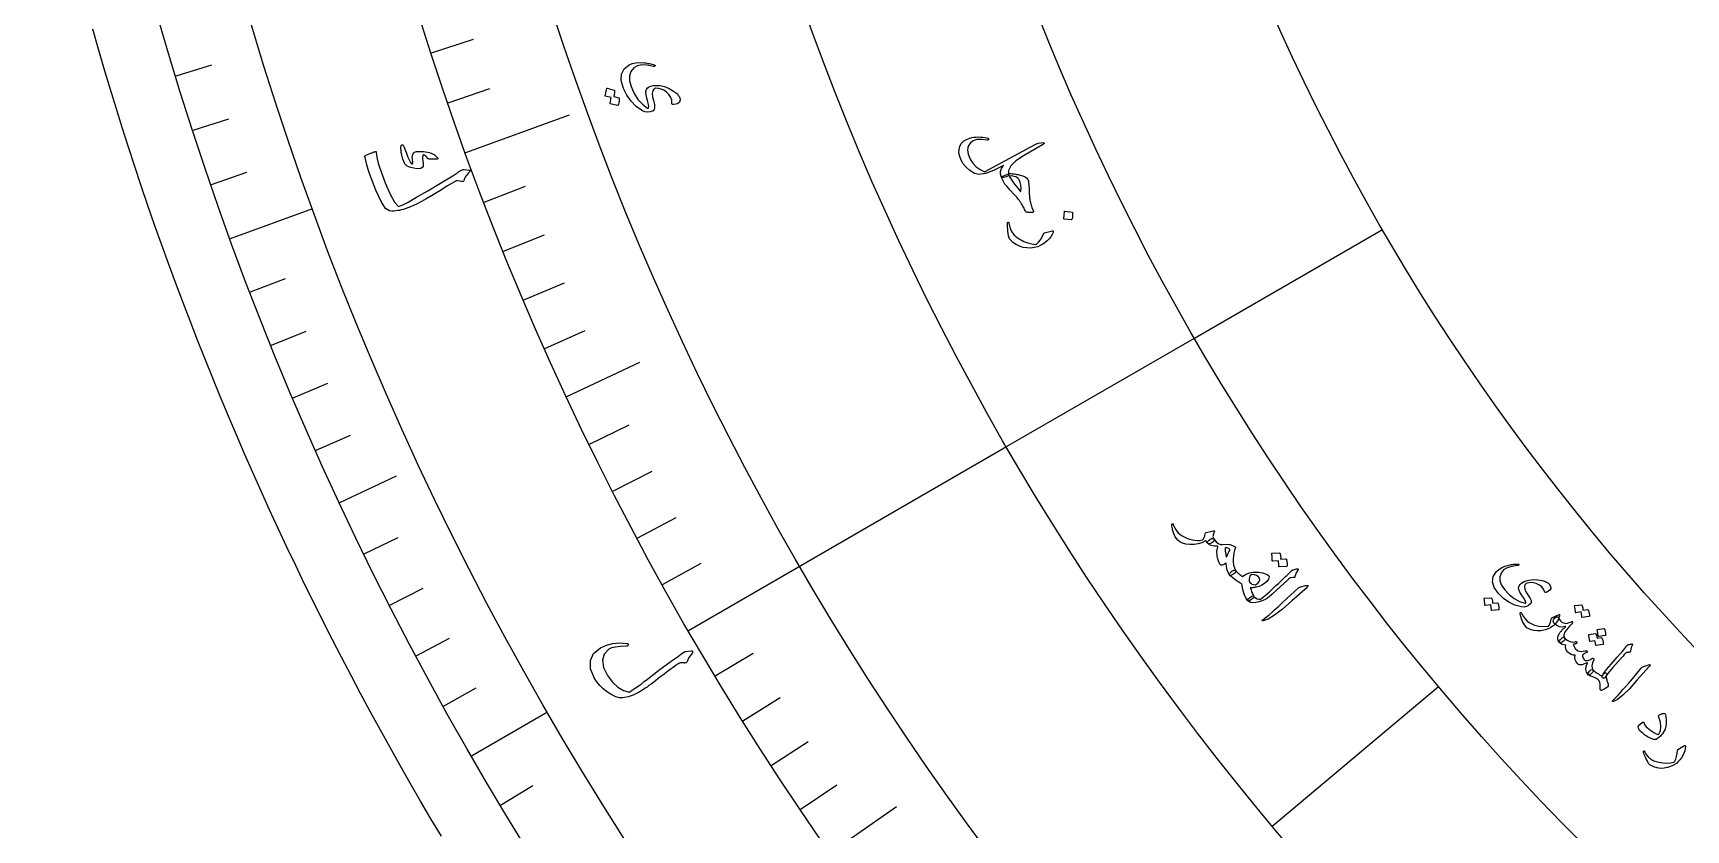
# Model space of a CAD drawing. Header units: millimetres. Extents: x -78 to 78, y -78 to 100.
# Drawn here: x -75.95 to -37.59, y -39.69 to -21.22 of the extents above; entities that cross this region are included whole.
import ezdxf

# ---------------------------------------------------------------- set-up
doc = ezdxf.new("R2010")
doc.units = ezdxf.units.MM
for name, color, linetype in [('CUT_OUTER', 1, 'Continuous'), ('ENGRAVE', 7, 'Continuous'), ('ENGRAVE_FINE', 8, 'Continuous'), ('TEXT', 5, 'Continuous')]:
    doc.layers.add(name, color=color, linetype=linetype)

msp = doc.modelspace()

# ---------------------------------------------------------------- linework, layer by layer
at = {"layer": 'CUT_OUTER'}
msp.add_lwpolyline([(-66.474, -39.843), (-66.7172, -39.4343), (-66.9579, -39.0242), (-67.1961, -38.6126), (-67.4317, -38.1996), (-67.6649, -37.7851), (-67.8954, -37.3692), (-68.1234, -36.9519), (-68.3489, -36.5332), (-68.5718, -36.1132), (-68.7921, -35.6918), (-69.0098, -35.269), (-69.2249, -34.8449), (-69.4374, -34.4195), (-69.6473, -33.9928), (-69.8545, -33.5648), (-70.0592, -33.1355), (-70.2612, -32.705), (-70.4605, -32.2733), (-70.6572, -31.8403), (-70.8513, -31.4062), (-71.0426, -30.9709), (-71.2313, -30.5344), (-71.4173, -30.0967), (-71.6007, -29.658), (-71.7813, -29.2181), (-71.9592, -28.7771), (-72.1344, -28.335), (-72.3069, -27.8919), (-72.4767, -27.4477), (-72.6438, -27.0024), (-72.8081, -26.5562), (-72.9697, -26.109), (-73.1285, -25.6607), (-73.2846, -25.2115), (-73.4379, -24.7614), (-73.5884, -24.3103), (-73.7362, -23.8583), (-73.8812, -23.4055), (-74.0234, -22.9517), (-74.1629, -22.4971), (-74.2995, -22.0416), (-74.4334, -21.5853), (-74.5644, -21.1282)], dxfattribs=at)
at = {"layer": 'ENGRAVE'}
for points in [[(-65.9077, -23.9884), (-63.5044, -23.1137)], [(-71.3697, -25.9764), (-69.458, -25.2806)], [(-48.9954, -28.2875), (-44.6328, -25.7687)], [(-53.358, -30.8062), (-48.9954, -28.2875)], [(-63.5662, -29.6414), (-61.8664, -28.8488)], [(-60.7409, -35.0687), (-53.358, -30.8062)], [(-68.8341, -32.0979), (-67.5171, -31.4837)], [(-65.7746, -37.975), (-64.0128, -36.9578)], [(-57.4533, -40.2292), (-55.917, -39.1535)]]:
    msp.add_lwpolyline(points, dxfattribs=at)
for radius in [75.95, 75.95, 73.9156, 70.1375, 70.1375, 67.1538, 61.6125, 61.6125, 56.575, 56.575, 51.5375, 51.5375]:
    msp.add_circle((0, 0), radius, dxfattribs=at)
at = {"layer": 'ENGRAVE_FINE'}
for points in [[(-66.7047, -21.6737), (-65.7318, -21.3576)], [(-72.6313, -22.2056), (-71.7976, -21.9507)], [(-66.3163, -22.8345), (-65.349, -22.5015)], [(-72.2327, -23.4698), (-71.4035, -23.2004)], [(-71.8121, -24.7269), (-70.9878, -24.443)], [(-65.479, -25.135), (-64.5239, -24.7684)], [(-65.0304, -26.274), (-64.0818, -25.8907)], [(-70.9054, -27.218), (-70.0915, -26.9056)], [(-64.5619, -27.4049), (-63.6202, -27.0052)], [(-70.4196, -28.4514), (-69.6112, -28.1248)], [(-64.0738, -28.5275), (-63.1392, -28.1114)], [(-69.9123, -29.676), (-69.1098, -29.3354)], [(-63.0392, -30.7463), (-62.1197, -30.2978)], [(-69.3838, -30.8916), (-68.5873, -30.537)], [(-62.493, -31.8418), (-61.5815, -31.3773)], [(-61.9277, -32.9276), (-61.0245, -32.4473)], [(-68.2634, -33.2943), (-67.4798, -32.9121)], [(-61.3436, -34.0033), (-60.4489, -33.5074)], [(-67.6719, -34.4806), (-66.8951, -34.0848)], [(-67.0599, -35.6564), (-66.29, -35.247)], [(-60.1196, -36.1235), (-59.2427, -35.5966)], [(-66.4274, -36.8213), (-65.6648, -36.3986)], [(-47.1979, -39.6038), (-43.339, -36.3657)], [(-59.48, -37.1672), (-58.6124, -36.6251)], [(-58.8223, -38.1996), (-57.9643, -37.6425)], [(-65.1019, -39.1171), (-64.3545, -38.6681)], [(-58.1466, -39.2204), (-57.2985, -38.6483)]]:
    msp.add_lwpolyline(points, dxfattribs=at)
at = {"layer": 'TEXT'}
for points in [[(-61.1253, -22.838), (-61.1275, -22.7725), (-61.1509, -22.7073), (-61.1954, -22.6422), (-61.2611, -22.5772), (-61.3145, -22.5402), (-61.3715, -22.5139), (-61.4323, -22.4984), (-61.4968, -22.4937), (-61.5088, -22.4952), (-61.5204, -22.4992), (-61.5316, -22.5057), (-61.5425, -22.5145), (-61.5706, -22.5574), (-61.5821, -22.6163), (-61.5768, -22.6912), (-61.5548, -22.7821), (-61.532, -22.8715), (-61.5254, -22.9401), (-61.5348, -22.988), (-61.5605, -23.0151), (-61.6257, -23.0414), (-61.6892, -23.0503), (-61.751, -23.0417), (-61.811, -23.0155), (-61.953, -22.9141), (-62.0739, -22.7944), (-62.1737, -22.6564), (-62.2522, -22.5005), (-62.3041, -22.318), (-62.2986, -22.1657), (-62.2361, -22.044), (-62.1168, -21.9529), (-62.0437, -21.9243), (-61.9596, -21.9066), (-61.8645, -21.8998), (-61.7584, -21.9039), (-61.7279, -21.9076), (-61.6983, -21.912), (-61.6694, -21.917), (-61.6414, -21.9227), (-61.614, -21.9291), (-61.587, -21.9362), (-61.5605, -21.9442), (-61.5345, -21.953), (-61.5231, -21.9586), (-61.5169, -21.9651), (-61.5161, -21.9724), (-61.5206, -21.9807), (-61.5276, -21.9868), (-61.5354, -21.9906), (-61.5442, -21.9918), (-61.5539, -21.9905), (-61.7006, -21.9588), (-61.8247, -21.953), (-61.9262, -21.9735), (-62.0051, -22.0202), (-62.0754, -22.1056), (-62.1103, -22.2068), (-62.1097, -22.3239), (-62.0736, -22.4566), (-62.0006, -22.617), (-61.9127, -22.7532), (-61.81, -22.8652), (-61.6926, -22.9529), (-61.6837, -22.9574), (-61.6765, -22.9577), (-61.6708, -22.9536), (-61.6667, -22.9453), (-61.664, -22.9166), (-61.6698, -22.8706), (-61.684, -22.8074), (-61.7065, -22.7269), (-61.726, -22.6438), (-61.73, -22.5764), (-61.7184, -22.5247), (-61.6913, -22.4887), (-61.6534, -22.4629), (-61.6108, -22.444), (-61.5632, -22.4321), (-61.5109, -22.4271), (-61.4023, -22.4331), (-61.2954, -22.4573), (-61.1903, -22.4996), (-61.0869, -22.5599), (-61.0615, -22.5767), (-61.0385, -22.5936), (-61.0181, -22.6107), (-61.0002, -22.6279), (-60.9847, -22.6451), (-60.9715, -22.6621), (-60.9608, -22.679), (-60.9523, -22.6958), (-60.9333, -22.7665), (-60.9477, -22.8197), (-60.9956, -22.8553), (-61.0772, -22.8733), (-61.1011, -22.8728), (-61.1171, -22.8667), (-61.1252, -22.8551), (-61.1253, -22.838)], [(-62.3549, -22.714), (-62.3518, -22.7155), (-62.3493, -22.7182), (-62.3474, -22.7222), (-62.346, -22.7274), (-62.3461, -22.7479), (-62.347, -22.768), (-62.3489, -22.7879), (-62.3516, -22.8074), (-62.3553, -22.8267), (-62.36, -22.8461), (-62.3657, -22.8654), (-62.3725, -22.8847), (-62.3751, -22.889), (-62.3786, -22.8917), (-62.3829, -22.8929), (-62.3881, -22.8925), (-62.5577, -22.8546), (-62.5604, -22.8529), (-62.5617, -22.8493), (-62.5616, -22.8439), (-62.5602, -22.8367), (-62.5583, -22.8315), (-62.5561, -22.8233), (-62.5536, -22.8121), (-62.5508, -22.7979), (-62.5475, -22.7805), (-62.5438, -22.7599), (-62.5397, -22.736), (-62.535, -22.7088), (-62.6672, -22.6776), (-62.6716, -22.6755), (-62.6739, -22.6717), (-62.674, -22.666), (-62.672, -22.6585), (-62.6703, -22.652), (-62.6678, -22.6418), (-62.6646, -22.6281), (-62.6607, -22.6106), (-62.6561, -22.5893), (-62.6509, -22.5639), (-62.6452, -22.5344), (-62.6388, -22.5008), (-62.6371, -22.4969), (-62.6349, -22.4947), (-62.632, -22.494), (-62.6286, -22.495), (-62.464, -22.5376), (-62.4609, -22.539), (-62.4583, -22.5418), (-62.4564, -22.5457), (-62.455, -22.551), (-62.4544, -22.5681), (-62.4547, -22.5851), (-62.456, -22.6019), (-62.4582, -22.6186), (-62.4613, -22.635), (-62.4651, -22.6512), (-62.4696, -22.6671), (-62.4748, -22.6828)], [(-52.9688, -24.0607), (-53.143, -24.1774), (-53.2588, -24.2924), (-53.3161, -24.4056), (-53.3148, -24.5169), (-53.3208, -24.5269), (-53.3374, -24.5369), (-53.3645, -24.547), (-53.4022, -24.5572), (-53.4325, -24.5639), (-53.4555, -24.5657), (-53.4713, -24.5625), (-53.4798, -24.5544), (-53.4986, -24.4903), (-53.4967, -24.4249), (-53.4743, -24.358), (-53.4313, -24.2899), (-53.6592, -24.4048), (-53.8471, -24.473), (-53.995, -24.4943), (-54.1028, -24.4685), (-54.2103, -24.3984), (-54.2979, -24.3246), (-54.3656, -24.2471), (-54.4135, -24.1659), (-54.4468, -24.0785), (-54.463, -23.9956), (-54.4621, -23.9173), (-54.4442, -23.8435), (-54.4096, -23.7779), (-54.359, -23.7236), (-54.2923, -23.6809), (-54.2097, -23.6495), (-54.163, -23.6385), (-54.1149, -23.6307), (-54.0655, -23.6261), (-54.0146, -23.6247), (-53.9623, -23.6266), (-53.9085, -23.6319), (-53.8531, -23.6406), (-53.7963, -23.6527), (-53.7897, -23.6553), (-53.7841, -23.659), (-53.7797, -23.6636), (-53.7764, -23.6693), (-53.7749, -23.6746), (-53.775, -23.6798), (-53.7767, -23.6849), (-53.78, -23.6899), (-53.7848, -23.694), (-53.7913, -23.6965), (-53.7992, -23.6972), (-53.8087, -23.6962), (-53.94, -23.6813), (-54.0489, -23.6869), (-54.1353, -23.7129), (-54.1993, -23.7597), (-54.2475, -23.8358), (-54.2638, -23.9249), (-54.2483, -24.027), (-54.2008, -24.142), (-54.1401, -24.2355), (-54.0643, -24.3151), (-53.9734, -24.3808), (-53.8676, -24.4326), (-52.7131, -23.8086), (-52.6855, -23.7939), (-52.6615, -23.7827), (-52.6412, -23.775), (-52.6246, -23.7708), (-52.5045, -23.756), (-52.4899, -23.7645), (-52.4882, -23.7757), (-52.4996, -23.7897), (-52.5239, -23.8065)], [(-65.8238, -24.4338), (-65.8466, -24.4587), (-65.8677, -24.4836), (-65.887, -24.5087), (-65.9046, -24.5339), (-65.9204, -24.5593), (-65.9344, -24.5852), (-65.9466, -24.6115), (-65.9569, -24.6382), (-65.964, -24.6497), (-65.9747, -24.6566), (-65.9889, -24.659), (-66.0067, -24.6568), (-66.1027, -24.6399), (-66.1129, -24.6386), (-66.1213, -24.638), (-66.1279, -24.6383), (-66.1328, -24.6394), (-66.3297, -24.7611), (-66.5081, -24.87), (-66.6679, -24.9658), (-66.8093, -25.0486), (-66.9321, -25.1181), (-67.0363, -25.1739), (-67.1219, -25.2161), (-67.1888, -25.2447), (-67.3172, -25.2929), (-67.3588, -25.3059), (-67.4013, -25.317), (-67.4447, -25.3262), (-67.489, -25.3334), (-67.5342, -25.3386), (-67.5805, -25.3415), (-67.6278, -25.3422), (-67.6762, -25.3406), (-67.768, -25.2843), (-67.8753, -25.1246), (-67.9974, -24.8612), (-68.133, -24.4938), (-68.1704, -24.3772), (-68.2018, -24.2683), (-68.2274, -24.167), (-68.2471, -24.0734), (-68.2465, -24.0641), (-68.2434, -24.0565), (-68.2379, -24.0506), (-68.2299, -24.0465), (-68.1903, -24.0298), (-68.1541, -24.0149), (-68.1215, -24.0018), (-68.0922, -23.9905), (-68.0661, -23.9808), (-68.0428, -23.9727), (-68.0223, -23.9661), (-68.0046, -23.9611), (-67.9945, -23.9588), (-67.9878, -23.9604), (-67.9846, -23.9658), (-67.9849, -23.975), (-67.9817, -24.0435), (-67.9671, -24.1281), (-67.9411, -24.2288), (-67.9036, -24.3456), (-67.779, -24.6899), (-67.6642, -24.9529), (-67.5601, -25.1346), (-67.4674, -25.2354), (-67.3876, -25.2054), (-67.2486, -25.1349), (-67.0503, -25.0242), (-66.7926, -24.8733), (-66.5352, -24.7205), (-66.3407, -24.6043), (-66.2092, -24.5246), (-66.1408, -24.4811), (-66.1223, -24.4686), (-66.1049, -24.4569), (-66.0888, -24.446), (-66.0739, -24.4359), (-66.0603, -24.4266), (-66.0483, -24.4184), (-66.0378, -24.411), (-66.0288, -24.4046), (-66.0086, -24.392), (-65.988, -24.3836), (-65.9669, -24.3795), (-65.9454, -24.3796), (-65.8276, -24.3914), (-65.8194, -24.3929), (-65.8134, -24.3956), (-65.8095, -24.3995), (-65.8078, -24.4045), (-65.809, -24.4119), (-65.8121, -24.4192), (-65.817, -24.4265), (-65.8238, -24.4338)], [(-66.5607, -24.1161), (-66.5596, -24.1212), (-66.56, -24.1261), (-66.562, -24.1308), (-66.5656, -24.1354), (-66.5693, -24.1379), (-66.5737, -24.1398), (-66.5786, -24.1412), (-66.584, -24.1421), (-66.7433, -24.1381), (-66.7599, -24.1366), (-66.7732, -24.1335), (-66.7835, -24.1289), (-66.7905, -24.1228), (-66.8117, -24.0935), (-66.8341, -24.0702), (-66.8576, -24.0527), (-66.8824, -24.0412), (-66.8932, -24.0411), (-66.9017, -24.0496), (-66.9078, -24.0669), (-66.9114, -24.0929), (-66.9113, -24.1093), (-66.9106, -24.1261), (-66.9095, -24.1432), (-66.9078, -24.1608), (-66.9055, -24.1788), (-66.9027, -24.1976), (-66.8992, -24.217), (-66.895, -24.2372), (-66.8988, -24.3134), (-66.9482, -24.3553), (-67.0432, -24.3629), (-67.1839, -24.3359), (-67.2286, -24.3199), (-67.2655, -24.3018), (-67.2945, -24.2815), (-67.3158, -24.2592), (-67.3324, -24.2322), (-67.3494, -24.1928), (-67.3667, -24.1409), (-67.3843, -24.0765), (-67.3926, -24.0434), (-67.3993, -24.0116), (-67.4044, -23.981), (-67.408, -23.9518), (-67.4104, -23.924), (-67.4122, -23.8979), (-67.4135, -23.8734), (-67.4142, -23.8505), (-67.4115, -23.8354), (-67.4066, -23.8235), (-67.3995, -23.8149), (-67.39, -23.8095), (-67.3791, -23.8075), (-67.3699, -23.8098), (-67.3626, -23.8164), (-67.357, -23.8274), (-67.3416, -23.863), (-67.3247, -23.9038), (-67.3064, -23.9495), (-67.2867, -24.0002), (-67.2497, -24.0949), (-67.2171, -24.1675), (-67.1891, -24.218), (-67.1656, -24.2465), (-67.1609, -24.2496), (-67.156, -24.2504), (-67.1508, -24.2489), (-67.1453, -24.2451), (-67.1423, -24.2414), (-67.1404, -24.2359), (-67.1395, -24.2286), (-67.1397, -24.2194), (-67.1485, -24.1369), (-67.1507, -24.1019), (-67.1486, -24.0705), (-67.1422, -24.0427), (-67.1315, -24.0186), (-67.1168, -23.9962), (-67.0992, -23.9798), (-67.0788, -23.9694), (-67.0555, -23.9649), (-66.8895, -23.9592), (-66.7518, -23.9825), (-66.6422, -24.0348), (-66.5607, -24.1161)], [(-52.8339, -24.9158), (-52.8332, -24.9374), (-52.8319, -24.96), (-52.8299, -24.9837), (-52.8274, -25.0084), (-52.8242, -25.0342), (-52.8203, -25.061), (-52.8158, -25.0888), (-52.8107, -25.1177), (-52.8042, -25.1464), (-52.7972, -25.1746), (-52.7897, -25.2024), (-52.7818, -25.2297), (-52.7731, -25.2564), (-52.7633, -25.2822), (-52.7524, -25.3073), (-52.7404, -25.3316), (-52.7373, -25.3392), (-52.7355, -25.3463), (-52.735, -25.353), (-52.7357, -25.3592), (-52.7382, -25.3646), (-52.743, -25.3686), (-52.7499, -25.3713), (-52.7592, -25.3726), (-52.7787, -25.3728), (-52.797, -25.3729), (-52.8138, -25.3731), (-52.8294, -25.3732), (-52.8435, -25.3733), (-52.8562, -25.373), (-52.8674, -25.3724), (-52.8771, -25.3716), (-52.8934, -25.3689), (-52.9059, -25.365), (-52.9148, -25.3599), (-52.9199, -25.3535), (-52.9292, -25.3286), (-52.9397, -25.3033), (-52.9514, -25.2777), (-52.9644, -25.2517), (-52.9786, -25.2254), (-52.9943, -25.1988), (-53.0114, -25.172), (-53.03, -25.145), (-53.0492, -25.1182), (-53.0682, -25.0925), (-53.0869, -25.0677), (-53.1055, -25.0439), (-53.124, -25.0211), (-53.1424, -24.9993), (-53.1609, -24.9787), (-53.1794, -24.959), (-53.2736, -24.858), (-53.3458, -24.7768), (-53.3961, -24.7154), (-53.4247, -24.6741), (-53.4414, -24.643), (-53.4563, -24.6124), (-53.4693, -24.5823), (-53.4806, -24.5527), (-53.4066, -24.5167), (-53.3504, -24.4913), (-53.3118, -24.4764), (-53.291, -24.472), (-53.2618, -24.4737), (-53.2329, -24.4761), (-53.2043, -24.4791), (-53.1758, -24.4827), (-53.1477, -24.487), (-53.1197, -24.4919), (-53.092, -24.4974), (-53.0645, -24.5035), (-52.9867, -24.526), (-52.9274, -24.5512), (-52.8867, -24.5791), (-52.8646, -24.6099), (-52.8584, -24.6287), (-52.8529, -24.6531), (-52.8479, -24.6831), (-52.8435, -24.7187), (-52.8398, -24.7597), (-52.837, -24.8063), (-52.835, -24.8583), (-52.8339, -24.9158)], [(-53.0257, -24.8698), (-53.0239, -24.8036), (-53.0288, -24.7416), (-53.0405, -24.6838), (-53.0589, -24.6302), (-53.0735, -24.6056), (-53.093, -24.584), (-53.1175, -24.5655), (-53.1469, -24.55), (-53.1792, -24.5388), (-53.2147, -24.5319), (-53.2534, -24.5295), (-53.2954, -24.5314), (-53.2713, -24.5802), (-53.2309, -24.6436), (-53.1741, -24.7214), (-53.1009, -24.8135), (-53.0466, -24.8797), (-53.043, -24.8828), (-53.0398, -24.885), (-53.0371, -24.8864), (-53.0347, -24.8869), (-53.0316, -24.8862), (-53.029, -24.8831), (-53.0271, -24.8777), (-53.0257, -24.8698)], [(-52.2895, -25.8048), (-52.2859, -25.8042), (-52.2829, -25.8042), (-52.2803, -25.8047), (-52.2784, -25.8057), (-52.2755, -25.8103), (-52.2748, -25.8173), (-52.2761, -25.8266), (-52.2794, -25.8383), (-52.3013, -25.8882), (-52.3311, -25.9368), (-52.3688, -25.9839), (-52.4145, -26.0297), (-52.4663, -26.0735), (-52.5201, -26.1112), (-52.5758, -26.143), (-52.6334, -26.1687), (-52.7154, -26.1902), (-52.7994, -26.2003), (-52.8853, -26.1987), (-52.9732, -26.1855), (-53.0593, -26.1603), (-53.1383, -26.1215), (-53.2101, -26.0694), (-53.2748, -26.0038), (-53.2895, -25.9849), (-53.3009, -25.9645), (-53.3091, -25.9424), (-53.314, -25.9188), (-53.3209, -25.8621), (-53.3266, -25.8108), (-53.3311, -25.7647), (-53.3346, -25.724), (-53.3368, -25.6886), (-53.3379, -25.6588), (-53.3378, -25.6345), (-53.3365, -25.6157), (-53.3353, -25.6114), (-53.3338, -25.6079), (-53.3318, -25.6054), (-53.3294, -25.6037), (-53.3259, -25.6024), (-53.3223, -25.6019), (-53.3186, -25.6021), (-53.3148, -25.6031), (-53.3113, -25.6051), (-53.3086, -25.6082), (-53.3066, -25.6126), (-53.3054, -25.6181), (-53.299, -25.652), (-53.2917, -25.6838), (-53.2836, -25.7137), (-53.2748, -25.7416), (-53.265, -25.7677), (-53.2543, -25.7923), (-53.2425, -25.8152), (-53.2298, -25.8367), (-53.2155, -25.8572), (-53.1989, -25.8777), (-53.1801, -25.898), (-53.1591, -25.9181), (-53.1358, -25.9381), (-53.11, -25.9578), (-53.0819, -25.9772), (-53.0512, -25.9964), (-52.9582, -26.0467), (-52.8659, -26.0833), (-52.7743, -26.1063), (-52.6834, -26.1157), (-52.6764, -26.1157), (-52.6692, -26.114), (-52.6617, -26.1106), (-52.6541, -26.1055), (-52.6147, -26.0633), (-52.575, -26.0081), (-52.535, -25.9399), (-52.4947, -25.8588), (-52.4917, -25.8546), (-52.4886, -25.8515), (-52.4856, -25.8495), (-52.4826, -25.8485)], [(-51.8381, -25.366), (-51.8349, -25.3671), (-51.8322, -25.3694), (-51.8298, -25.373), (-51.828, -25.3779), (-51.8253, -25.4178), (-51.8266, -25.4572), (-51.8319, -25.4961), (-51.8411, -25.5347), (-51.8432, -25.5391), (-51.8461, -25.5419), (-51.8497, -25.5433), (-51.854, -25.5432), (-52.0248, -25.5274), (-52.0294, -25.526), (-52.0321, -25.5225), (-52.0328, -25.517), (-52.0315, -25.5094), (-52.0304, -25.5029), (-52.0289, -25.4928), (-52.0271, -25.479), (-52.0249, -25.4616), (-52.0224, -25.4404), (-52.0198, -25.4151), (-52.017, -25.3858), (-52.014, -25.3524), (-52.0131, -25.3477), (-52.0113, -25.3447), (-52.0087, -25.3435), (-52.0053, -25.3439)], [(-48.7176, -32.7959), (-48.5564, -32.7594), (-48.5426, -32.758), (-48.534, -32.76), (-48.5308, -32.7652), (-48.5329, -32.7737), (-48.5461, -32.8022), (-48.5565, -32.8281), (-48.5639, -32.8515), (-48.5685, -32.8723), (-48.5692, -32.8923), (-48.5662, -32.9116), (-48.5597, -32.9302), (-48.5496, -32.9481), (-48.5426, -32.9679), (-48.5476, -32.9888), (-48.5646, -33.0109), (-48.5936, -33.0341), (-48.6261, -33.0527), (-48.6535, -33.0607), (-48.6758, -33.0583), (-48.693, -33.0454), (-48.7023, -33.0329), (-48.7114, -33.0199), (-48.7203, -33.0065), (-48.7288, -32.9925), (-48.731, -32.9906), (-48.7342, -32.9897), (-48.7385, -32.9899), (-48.7438, -32.991), (-48.8251, -33.0334), (-48.9126, -33.0618), (-49.0064, -33.0762), (-49.1065, -33.0765), (-49.2013, -33.0652), (-49.279, -33.0449), (-49.3398, -33.0158), (-49.3835, -32.9779), (-49.416, -32.9364), (-49.443, -32.8966), (-49.4645, -32.8584), (-49.4805, -32.8218), (-49.4867, -32.8028), (-49.4929, -32.7822), (-49.4989, -32.76), (-49.505, -32.7361), (-49.5106, -32.7105), (-49.5157, -32.6832), (-49.5201, -32.6541), (-49.5239, -32.6234), (-49.5252, -32.6159), (-49.525, -32.6095), (-49.5236, -32.6043), (-49.5207, -32.6003), (-49.5163, -32.5959), (-49.512, -32.5934), (-49.508, -32.5928), (-49.5041, -32.594), (-49.4999, -32.5962), (-49.4965, -32.5995), (-49.4938, -32.6038), (-49.4918, -32.6092), (-49.4682, -32.6673), (-49.4415, -32.7186), (-49.4116, -32.7632), (-49.3787, -32.8011), (-49.3408, -32.835), (-49.2998, -32.8654), (-49.2556, -32.8924), (-49.2084, -32.916), (-49.1581, -32.9363), (-49.1048, -32.9536), (-49.0484, -32.9676), (-48.9891, -32.9786), (-48.9387, -32.9829), (-48.8923, -32.9819), (-48.8497, -32.9755), (-48.8109, -32.9639), (-48.7906, -32.9459), (-48.7731, -32.9167), (-48.7585, -32.8763), (-48.7468, -32.8248), (-48.7434, -32.815), (-48.7374, -32.8069), (-48.7288, -32.8005), (-48.7176, -32.7959)], [(-48.054, -33.1272), (-48.0493, -33.1305), (-48.0467, -33.1344), (-48.046, -33.1387), (-48.0473, -33.1436), (-48.0682, -33.2036), (-48.0846, -33.2675), (-48.0964, -33.3354), (-48.1037, -33.4072), (-48.1037, -33.4809), (-48.0934, -33.5517), (-48.0728, -33.6194), (-48.0419, -33.6841), (-48.0357, -33.6994), (-48.0367, -33.7141), (-48.0449, -33.7282), (-48.0602, -33.7418), (-48.1064, -33.7714), (-48.1423, -33.7882), (-48.1681, -33.7923), (-48.1838, -33.7836), (-48.217, -33.7257), (-48.2409, -33.6599), (-48.2556, -33.5862), (-48.261, -33.5047), (-48.3033, -33.5279), (-48.3362, -33.544), (-48.3597, -33.5529), (-48.3738, -33.5548), (-48.384, -33.5519), (-48.393, -33.5474), (-48.4008, -33.5412), (-48.4075, -33.5333), (-48.4519, -33.4366), (-48.4747, -33.3367), (-48.476, -33.2335), (-48.4556, -33.1272), (-48.455, -33.1231), (-48.4564, -33.1201), (-48.4596, -33.1181), (-48.4648, -33.1171), (-48.5443, -33.1131), (-48.609, -33.0996), (-48.6589, -33.0765), (-48.694, -33.0438), (-48.698, -33.0346), (-48.6977, -33.0247), (-48.6934, -33.014), (-48.6849, -33.0025), (-48.6564, -32.9728), (-48.6297, -32.9517), (-48.6049, -32.9391), (-48.5818, -32.935), (-48.571, -32.9358), (-48.5623, -32.9381), (-48.5555, -32.9416), (-48.5507, -32.9465), (-48.4981, -33.0099), (-48.4469, -33.0528), (-48.3974, -33.0755), (-48.3494, -33.0779), (-48.2599, -33.0709), (-48.1809, -33.0768), (-48.1123, -33.0956), (-48.054, -33.1272)], [(-48.1756, -33.2017), (-48.175, -33.1984), (-48.1755, -33.1951), (-48.1772, -33.1918), (-48.1801, -33.1884), (-48.202, -33.1709), (-48.2237, -33.1582), (-48.2453, -33.1504), (-48.2667, -33.1474), (-48.2739, -33.1482), (-48.2791, -33.1507), (-48.2821, -33.1549), (-48.2831, -33.161), (-48.2846, -33.1836), (-48.2849, -33.2064), (-48.284, -33.2294), (-48.2819, -33.2527), (-48.2787, -33.2761), (-48.2743, -33.2998), (-48.2687, -33.3237), (-48.2619, -33.3479), (-48.2596, -33.3537), (-48.2573, -33.3579), (-48.2549, -33.3605), (-48.2525, -33.3614), (-48.2503, -33.3608), (-48.2484, -33.3588), (-48.2469, -33.3555), (-48.2458, -33.3508), (-48.2398, -33.3348), (-48.2331, -33.318), (-48.2256, -33.3004), (-48.2173, -33.2819), (-48.2083, -33.2628), (-48.1983, -33.243), (-48.1874, -33.2227), (-48.1756, -33.2017)], [(-46.8766, -33.4084), (-46.8732, -33.409), (-46.8701, -33.4108), (-46.8673, -33.414), (-46.8646, -33.4186), (-46.8596, -33.4379), (-46.8554, -33.4571), (-46.8522, -33.4763), (-46.85, -33.4954), (-46.8486, -33.5146), (-46.8483, -33.5341), (-46.8489, -33.5539), (-46.8506, -33.5739), (-46.8521, -33.5787), (-46.8547, -33.5822), (-46.8586, -33.5845), (-46.8635, -33.5856), (-47.0356, -33.5965), (-47.0386, -33.5956), (-47.0407, -33.5926), (-47.042, -33.5875), (-47.0424, -33.5804), (-47.0419, -33.5749), (-47.0419, -33.5666), (-47.0423, -33.5553), (-47.0432, -33.5412), (-47.0444, -33.524), (-47.046, -33.5036), (-47.048, -33.4799), (-47.0504, -33.453), (-47.1849, -33.4598), (-47.1896, -33.4591), (-47.1928, -33.4561), (-47.1943, -33.4508), (-47.1943, -33.4432), (-47.1942, -33.4366), (-47.1944, -33.4264), (-47.1948, -33.4125), (-47.1954, -33.395), (-47.1963, -33.3737), (-47.1978, -33.3483), (-47.1996, -33.319), (-47.202, -33.2856), (-47.2013, -33.2815), (-47.1997, -33.2787), (-47.1972, -33.2774), (-47.1937, -33.2774), (-47.0252, -33.2723), (-47.0219, -33.2728), (-47.0188, -33.2747), (-47.0159, -33.2779), (-47.0133, -33.2824), (-47.0084, -33.2984), (-47.0045, -33.3145), (-47.0015, -33.3307), (-46.9994, -33.347), (-46.9982, -33.3633), (-46.9978, -33.3795), (-46.9982, -33.3958), (-46.9993, -33.412)], [(-47.2747, -33.8049), (-47.2731, -33.8072), (-47.2718, -33.8094), (-47.2707, -33.8114), (-47.2699, -33.8133), (-47.2692, -33.8151), (-47.2687, -33.8171), (-47.2682, -33.8191), (-47.2678, -33.8212), (-47.2698, -33.8483), (-47.2791, -33.8757), (-47.2956, -33.9033), (-47.3193, -33.9311), (-47.3736, -33.979), (-47.4322, -34.0173), (-47.495, -34.046), (-47.5621, -34.0649), (-47.5787, -34.0682), (-47.5955, -34.0711), (-47.6127, -34.0736), (-47.6301, -34.0757), (-47.6478, -34.0774), (-47.6658, -34.0787), (-47.6841, -34.0796), (-47.7027, -34.0801), (-47.6937, -34.1099), (-47.6844, -34.1383), (-47.6748, -34.1652), (-47.6649, -34.1908), (-47.6545, -34.2148), (-47.6436, -34.2373), (-47.6322, -34.2582), (-47.6203, -34.2776), (-47.6176, -34.2864), (-47.621, -34.2972), (-47.6304, -34.3099), (-47.6458, -34.3245), (-47.6873, -34.358), (-47.7204, -34.3783), (-47.7449, -34.3852), (-47.7609, -34.3788), (-47.809, -34.3111), (-47.8485, -34.2236), (-47.8795, -34.1164), (-47.9018, -33.9896), (-47.9393, -33.9683), (-47.9795, -33.9433), (-48.0222, -33.9144), (-48.0676, -33.8818), (-48.1119, -33.8483), (-48.1461, -33.8204), (-48.1705, -33.7983), (-48.1849, -33.782), (-48.189, -33.7715), (-48.1879, -33.7592), (-48.1816, -33.7451), (-48.1702, -33.7291), (-48.1629, -33.721), (-48.1552, -33.7136), (-48.147, -33.7069), (-48.1383, -33.7009), (-48.1292, -33.6954), (-48.12, -33.6901), (-48.1105, -33.6852), (-48.1008, -33.6806), (-48.0815, -33.6741), (-48.0655, -33.6723), (-48.0526, -33.6751), (-48.043, -33.6825), (-48.0231, -33.7023), (-48.0032, -33.7212), (-47.9835, -33.7394), (-47.9639, -33.7567), (-47.9442, -33.7734), (-47.9244, -33.7897), (-47.9045, -33.8056), (-47.8843, -33.821), (-47.8511, -33.7932), (-47.813, -33.7695), (-47.7698, -33.7499), (-47.7216, -33.7344), (-47.6802, -33.7256), (-47.6382, -33.7198), (-47.5956, -33.7169), (-47.5524, -33.7169), (-47.5084, -33.7201), (-47.4636, -33.7265), (-47.4178, -33.7362), (-47.3712, -33.7492), (-47.3377, -33.7614), (-47.3105, -33.7747), (-47.2895, -33.7892), (-47.2747, -33.8049)], [(-46.712, -33.6612), (-46.6791, -33.6532), (-46.6531, -33.6467), (-46.634, -33.6417), (-46.6218, -33.6382), (-46.6137, -33.6364), (-46.6069, -33.6367), (-46.6012, -33.639), (-46.5967, -33.6434), (-46.5936, -33.6497), (-46.5931, -33.6565), (-46.5953, -33.6638), (-46.6001, -33.6715), (-46.6244, -33.7084), (-46.6434, -33.7455), (-46.6574, -33.7826), (-46.6662, -33.8199), (-46.6696, -33.831), (-46.6769, -33.8388), (-46.6881, -33.8432), (-46.7032, -33.8443), (-46.776, -33.8455), (-46.796, -33.8634), (-46.8156, -33.8811), (-46.8347, -33.8985), (-46.8535, -33.9157), (-46.8719, -33.9325), (-46.8899, -33.9491), (-46.9076, -33.9654), (-46.9248, -33.9814), (-47.0843, -34.1295), (-47.2116, -34.2418), (-47.3067, -34.318), (-47.3697, -34.3582), (-47.5006, -34.4082), (-47.6095, -34.4283), (-47.6963, -34.4185), (-47.7609, -34.3788), (-47.762, -34.3772), (-47.7632, -34.3757), (-47.7643, -34.3741), (-47.7654, -34.3725), (-47.7633, -34.3569), (-47.7475, -34.3364), (-47.718, -34.3111), (-47.6747, -34.281), (-47.6578, -34.2711), (-47.6431, -34.2673), (-47.6306, -34.2694), (-47.6203, -34.2776), (-47.5837, -34.3116), (-47.5455, -34.3344), (-47.5057, -34.3458), (-47.4642, -34.3458), (-47.4325, -34.3209), (-47.3971, -34.2916), (-47.358, -34.258), (-47.3151, -34.2202), (-47.2687, -34.1782), (-47.2188, -34.1324), (-47.1654, -34.0829), (-47.1086, -34.0295), (-47.0523, -33.9775), (-47.0019, -33.9306), (-46.9572, -33.8888), (-46.9184, -33.8522), (-46.8853, -33.8208), (-46.8577, -33.7949), (-46.8357, -33.7744), (-46.8192, -33.7595), (-46.7412, -33.6799), (-46.7328, -33.6731), (-46.7251, -33.6677), (-46.7182, -33.6637), (-46.712, -33.6612)], [(-40.8764, -34.1638), (-40.898, -34.1083), (-40.9377, -34.0594), (-40.9956, -34.017), (-41.0715, -33.9811), (-41.1284, -33.9655), (-41.1853, -33.9601), (-41.2421, -33.9652), (-41.2988, -33.9806), (-41.3086, -33.9855), (-41.3174, -33.9924), (-41.3251, -34.0013), (-41.3317, -34.0122), (-41.3429, -34.0574), (-41.335, -34.1114), (-41.3079, -34.1741), (-41.2615, -34.2454), (-41.215, -34.3152), (-41.1886, -34.3721), (-41.1823, -34.416), (-41.1961, -34.447), (-41.244, -34.4893), (-41.2958, -34.516), (-41.3514, -34.5273), (-41.4108, -34.523), (-41.5632, -34.4788), (-41.7032, -34.4124), (-41.8304, -34.3241), (-41.9448, -34.2138), (-42.0444, -34.0726), (-42.0855, -33.9402), (-42.0685, -33.817), (-41.9935, -33.7029), (-41.9394, -33.6564), (-41.8725, -33.616), (-41.7929, -33.5816), (-41.7006, -33.5533), (-41.6734, -33.5473), (-41.6467, -33.5422), (-41.6204, -33.5378), (-41.5946, -33.5342), (-41.5692, -33.5315), (-41.5439, -33.5295), (-41.5188, -33.5284), (-41.4939, -33.5281), (-41.4824, -33.5295), (-41.4751, -33.5332), (-41.4722, -33.5393), (-41.4736, -33.5477), (-41.4777, -33.5551), (-41.4833, -33.5606), (-41.4905, -33.5643), (-41.4992, -33.5661), (-41.6346, -33.583), (-41.7428, -33.6153), (-41.8238, -33.6633), (-41.8774, -33.7272), (-41.912, -33.8215), (-41.9115, -33.9189), (-41.8758, -34.0193), (-41.8048, -34.1224), (-41.6938, -34.2381), (-41.5773, -34.3285), (-41.4553, -34.3937), (-41.3282, -34.4335), (-41.3192, -34.4348), (-41.3129, -34.4328), (-41.3092, -34.4276), (-41.3082, -34.4192), (-41.3146, -34.3937), (-41.3335, -34.356), (-41.3647, -34.3061), (-41.4083, -34.2438), (-41.4501, -34.1784), (-41.4739, -34.1218), (-41.4795, -34.0739), (-41.4671, -34.0349), (-41.4424, -34.0013), (-41.4115, -33.9723), (-41.3744, -33.9477), (-41.331, -33.9277), (-41.236, -33.9001), (-41.137, -33.8887), (-41.0341, -33.8933), (-40.9273, -33.9138), (-40.9004, -33.9205), (-40.8757, -33.928), (-40.853, -33.9365), (-40.8325, -33.9458), (-40.814, -33.9559), (-40.7976, -33.9665), (-40.7832, -33.9778), (-40.771, -33.9896), (-40.7333, -34.0445), (-40.7296, -34.0944), (-40.76, -34.1394), (-40.8245, -34.1794), (-40.8451, -34.1863), (-40.8607, -34.1859), (-40.8711, -34.1784), (-40.8764, -34.1638)], [(-47.4909, -33.8533), (-47.519, -33.8181), (-47.5579, -33.7932), (-47.6074, -33.7785), (-47.6677, -33.774), (-47.6841, -33.7775), (-47.699, -33.7897), (-47.7125, -33.8106), (-47.7246, -33.8402), (-47.732, -33.8734), (-47.7329, -33.9034), (-47.7271, -33.9302), (-47.7148, -33.9538), (-47.6942, -33.9746), (-47.6648, -33.9915), (-47.6267, -34.0045), (-47.5798, -34.0137), (-47.529, -33.9739), (-47.4972, -33.9339), (-47.4845, -33.8937), (-47.4909, -33.8533)], [(-46.4202, -34.0299), (-46.3808, -34.0235), (-46.3621, -34.0278), (-46.3641, -34.0429), (-46.3868, -34.0689), (-46.7409, -34.3835), (-46.9585, -34.5762), (-47.1413, -34.718), (-47.2892, -34.8088), (-47.4025, -34.8485), (-47.4139, -34.8489), (-47.4213, -34.8473), (-47.4249, -34.8437), (-47.4245, -34.8382), (-47.4219, -34.8321), (-47.4174, -34.8258), (-47.411, -34.8193), (-47.4027, -34.8126), (-47.3355, -34.7632), (-47.2665, -34.7078), (-47.1957, -34.6462), (-47.1231, -34.5786), (-47.1038, -34.5613), (-47.0522, -34.5141), (-46.9683, -34.4369), (-46.8519, -34.3299), (-46.5956, -34.0902), (-46.5812, -34.0785), (-46.5668, -34.0692), (-46.5525, -34.0622), (-46.5383, -34.0577)], [(-41.9685, -34.428), (-41.9654, -34.4284), (-41.9624, -34.4299), (-41.9595, -34.4327), (-41.9568, -34.4368), (-41.9507, -34.4544), (-41.9454, -34.472), (-41.941, -34.4896), (-41.9374, -34.5072), (-41.9347, -34.5249), (-41.9329, -34.5429), (-41.932, -34.5613), (-41.932, -34.5799), (-41.933, -34.5843), (-41.9352, -34.5877), (-41.9385, -34.59), (-41.943, -34.5913), (-42.1, -34.6098), (-42.1029, -34.6091), (-42.1051, -34.6064), (-42.1066, -34.6018), (-42.1075, -34.5952), (-42.1075, -34.5901), (-42.1081, -34.5824), (-42.1094, -34.572), (-42.1112, -34.5589), (-42.1137, -34.5431), (-42.1167, -34.5243), (-42.1204, -34.5025), (-42.1246, -34.4777), (-42.2475, -34.4906), (-42.2519, -34.4902), (-42.255, -34.4875), (-42.2569, -34.4827), (-42.2574, -34.4756), (-42.2579, -34.4695), (-42.2588, -34.4601), (-42.2602, -34.4473), (-42.2621, -34.4311), (-42.2646, -34.4114), (-42.2678, -34.388), (-42.2718, -34.3609), (-42.2765, -34.3302), (-42.2762, -34.3263), (-42.275, -34.3237), (-42.2727, -34.3223), (-42.2695, -34.3222), (-42.1153, -34.3092), (-42.1122, -34.3096), (-42.1092, -34.3112), (-42.1064, -34.314), (-42.1036, -34.3181), (-42.0979, -34.3326), (-42.0931, -34.3473), (-42.0891, -34.3621), (-42.086, -34.3771), (-42.0836, -34.3921), (-42.082, -34.4072), (-42.0811, -34.4222), (-42.0808, -34.4373)], [(-39.8717, -34.5852), (-39.8686, -34.5854), (-39.8656, -34.5868), (-39.8628, -34.5895), (-39.86, -34.5933), (-39.8537, -34.6104), (-39.8483, -34.6275), (-39.8437, -34.6446), (-39.8399, -34.6618), (-39.837, -34.6791), (-39.835, -34.6968), (-39.8338, -34.7147), (-39.8335, -34.7331), (-39.8345, -34.7375), (-39.8366, -34.7409), (-39.8398, -34.7433), (-39.8443, -34.7447), (-39.9992, -34.7693), (-40.002, -34.7687), (-40.0042, -34.7662), (-40.0058, -34.7617), (-40.0068, -34.7552), (-40.0069, -34.7502), (-40.0076, -34.7427), (-40.0089, -34.7325), (-40.0109, -34.7198), (-40.0136, -34.7043), (-40.0169, -34.6859), (-40.0208, -34.6646), (-40.0253, -34.6404), (-40.1465, -34.6581), (-40.1509, -34.6578), (-40.154, -34.6554), (-40.1559, -34.6507), (-40.1565, -34.6438), (-40.1571, -34.6378), (-40.1581, -34.6285), (-40.1597, -34.616), (-40.1618, -34.6002), (-40.1645, -34.5809), (-40.168, -34.558), (-40.1723, -34.5316), (-40.1774, -34.5015), (-40.1772, -34.4977), (-40.1759, -34.4951), (-40.1737, -34.4937), (-40.1706, -34.4933), (-40.0184, -34.4744), (-40.0153, -34.4746), (-40.0123, -34.476), (-40.0095, -34.4787), (-40.0067, -34.4826), (-40.0008, -34.4966), (-39.9958, -34.5109), (-39.9917, -34.5253), (-39.9884, -34.5399), (-39.9859, -34.5546), (-39.9841, -34.5693), (-39.983, -34.5841), (-39.9826, -34.5989)], [(-41.4414, -34.6775), (-41.4422, -34.6709), (-41.4419, -34.6653), (-41.4407, -34.6605), (-41.4384, -34.6565), (-41.4359, -34.654), (-41.4327, -34.6524), (-41.4288, -34.6516), (-41.4242, -34.6516), (-41.4207, -34.6527), (-41.4173, -34.6551), (-41.4143, -34.6589), (-41.4115, -34.6641), (-41.3725, -34.7391), (-41.3268, -34.8024), (-41.2744, -34.8542), (-41.2155, -34.8942), (-41.1084, -34.9426), (-41.0026, -34.9712), (-40.8982, -34.9801), (-40.7951, -34.9694), (-40.7934, -34.9689), (-40.7918, -34.9685), (-40.7905, -34.9682), (-40.7894, -34.968), (-40.7885, -34.9677), (-40.7877, -34.9673), (-40.7869, -34.9669), (-40.7862, -34.9664), (-40.7631, -34.9392), (-40.743, -34.8998), (-40.7258, -34.8482), (-40.7115, -34.7845), (-40.7099, -34.7813), (-40.7083, -34.7789), (-40.7065, -34.7772), (-40.7046, -34.7764), (-40.536, -34.6989), (-40.5273, -34.6988), (-40.5244, -34.7091), (-40.5273, -34.7298), (-40.5359, -34.7609), (-40.5522, -34.8042), (-40.5747, -34.8467), (-40.6033, -34.8885), (-40.638, -34.9294), (-40.6597, -34.9502), (-40.6894, -34.973), (-40.7272, -34.9978), (-40.7731, -35.0246), (-40.8269, -35.0483), (-40.8896, -35.0649), (-40.9614, -35.0742), (-41.0422, -35.0764), (-41.1203, -35.0708), (-41.1864, -35.0569), (-41.2405, -35.0348), (-41.2826, -35.0045), (-41.3415, -34.9375), (-41.3876, -34.8606), (-41.4209, -34.7739), (-41.4414, -34.6775)], [(-40.2245, -34.8728), (-40.2218, -34.8807), (-40.2223, -34.8887), (-40.2261, -34.8971), (-40.2331, -34.9056), (-40.2382, -34.9114), (-40.2453, -34.9193), (-40.2544, -34.9295), (-40.2655, -34.9418), (-40.2785, -34.9562), (-40.2934, -34.9727), (-40.3101, -34.9912), (-40.3287, -35.0117), (-40.3638, -35.0514), (-40.3911, -35.0867), (-40.4106, -35.1176), (-40.4224, -35.1441), (-40.428, -35.1689), (-40.4279, -35.1937), (-40.4221, -35.2184), (-40.4104, -35.2431), (-40.4004, -35.2668), (-40.4006, -35.2876), (-40.411, -35.3052), (-40.4317, -35.3199), (-40.4686, -35.3381), (-40.4969, -35.3489), (-40.5167, -35.3521), (-40.528, -35.3479), (-40.5569, -35.3047), (-40.5697, -35.26), (-40.5664, -35.2138), (-40.5469, -35.1662), (-40.5388, -35.1534), (-40.5298, -35.1401), (-40.5201, -35.1262), (-40.5095, -35.1118), (-40.4979, -35.0968), (-40.4851, -35.0815), (-40.4709, -35.0659), (-40.4555, -35.0499), (-40.4403, -35.0345), (-40.4269, -35.0207), (-40.4152, -35.0087), (-40.4053, -34.9982), (-40.3972, -34.9897), (-40.391, -34.9833), (-40.3868, -34.979), (-40.3845, -34.9768), (-40.3835, -34.9757), (-40.383, -34.9749), (-40.3831, -34.9742), (-40.3837, -34.9737), (-40.3849, -34.9735), (-40.3869, -34.9737), (-40.3896, -34.9741), (-40.3931, -34.9749), (-40.4639, -34.9895), (-40.5302, -34.9829), (-40.5918, -34.9552), (-40.6487, -34.9062), (-40.6665, -34.8799), (-40.673, -34.8531), (-40.668, -34.8258), (-40.6517, -34.7979), (-40.6328, -34.7774), (-40.6145, -34.7626), (-40.5968, -34.7535), (-40.5797, -34.7501), (-40.5648, -34.7512), (-40.5538, -34.7555), (-40.5465, -34.7632), (-40.5431, -34.774), (-40.5418, -34.7849), (-40.5399, -34.7938), (-40.5375, -34.8008), (-40.5343, -34.8057), (-40.5027, -34.8452), (-40.4704, -34.8747), (-40.4375, -34.8941), (-40.404, -34.9034), (-40.3788, -34.9041), (-40.345, -34.8981), (-40.3025, -34.8854), (-40.2513, -34.866), (-40.2429, -34.8632), (-40.2356, -34.8634), (-40.2295, -34.8666), (-40.2245, -34.8728)], [(-40.1678, -35.3289), (-40.157, -35.3267), (-40.1474, -35.3262), (-40.1391, -35.3273), (-40.1319, -35.33), (-40.1263, -35.3341), (-40.1229, -35.3395), (-40.1215, -35.3462), (-40.1222, -35.3541), (-40.1255, -35.3621), (-40.1319, -35.369), (-40.1412, -35.3748), (-40.1536, -35.3794), (-40.1606, -35.381), (-40.1676, -35.3827), (-40.1747, -35.3847), (-40.182, -35.3869), (-40.1894, -35.3891), (-40.197, -35.3911), (-40.2048, -35.3928), (-40.2128, -35.3942), (-40.1667, -35.4844), (-40.1044, -35.5389), (-40.0259, -35.5576), (-39.9314, -35.5406), (-39.9208, -35.5382), (-39.9114, -35.5374), (-39.9034, -35.538), (-39.8967, -35.5401), (-39.891, -35.5441), (-39.8873, -35.5493), (-39.8855, -35.5556), (-39.8856, -35.563), (-39.888, -35.5706), (-39.8929, -35.5772), (-39.9005, -35.5829), (-39.9106, -35.5876), (-39.9359, -35.5982), (-39.9561, -35.6083), (-39.9711, -35.6178), (-39.981, -35.627), (-39.9913, -35.6442), (-39.9943, -35.664), (-39.9899, -35.6865), (-39.9783, -35.7115), (-39.9618, -35.7353), (-39.9439, -35.7526), (-39.9248, -35.7634), (-39.9044, -35.7678), (-39.8797, -35.7654), (-39.8476, -35.7558), (-39.8082, -35.739), (-39.7615, -35.7149), (-39.7556, -35.7123), (-39.7496, -35.7124), (-39.7434, -35.7154), (-39.737, -35.7212), (-39.7318, -35.7283), (-39.7291, -35.7352), (-39.7288, -35.742), (-39.731, -35.7487), (-39.7616, -35.8222), (-39.7744, -35.8869), (-39.7695, -35.9427), (-39.7469, -35.9897), (-39.7432, -36.0004), (-39.7446, -36.0131), (-39.7513, -36.0279), (-39.7632, -36.0447), (-39.7772, -36.0617), (-39.7913, -36.0756), (-39.8056, -36.0863), (-39.8201, -36.094), (-39.8347, -36.0995), (-39.8469, -36.1016), (-39.8565, -36.1002), (-39.8637, -36.0954), (-39.9008, -36.0382), (-39.9153, -35.9737), (-39.9071, -35.9018), (-39.8763, -35.8228), (-39.8746, -35.8187), (-39.875, -35.8163), (-39.8775, -35.8155), (-39.8822, -35.8162), (-39.93, -35.8374), (-39.9707, -35.8532), (-40.0041, -35.8636), (-40.0302, -35.8687), (-40.0522, -35.8686), (-40.0722, -35.8644), (-40.0901, -35.8564), (-40.106, -35.8444), (-40.1422, -35.7981), (-40.1636, -35.7489), (-40.1701, -35.6969), (-40.1619, -35.6421), (-40.2123, -35.6384), (-40.2578, -35.6249), (-40.2984, -35.6018), (-40.3341, -35.569), (-40.3615, -35.5314), (-40.3786, -35.4926), (-40.3853, -35.4527), (-40.3816, -35.4116), (-40.427, -35.4051), (-40.4668, -35.3921), (-40.5008, -35.3726), (-40.5291, -35.3466), (-40.5335, -35.3304), (-40.5247, -35.3071), (-40.5026, -35.2767), (-40.4673, -35.2391), (-40.4543, -35.2302), (-40.4405, -35.2279), (-40.4259, -35.2322), (-40.4104, -35.2431), (-40.3489, -35.2945), (-40.288, -35.326), (-40.2276, -35.3374), (-40.1678, -35.3289)], [(-39.5543, -35.2351), (-39.5513, -35.2353), (-39.5483, -35.2367), (-39.5453, -35.2393), (-39.5425, -35.2432), (-39.5359, -35.2602), (-39.5302, -35.2773), (-39.5254, -35.2944), (-39.5214, -35.3115), (-39.5182, -35.3288), (-39.5159, -35.3465), (-39.5145, -35.3645), (-39.5139, -35.3828), (-39.5148, -35.3873), (-39.5168, -35.3907), (-39.5201, -35.3932), (-39.5245, -35.3946), (-39.6793, -35.4211), (-39.6821, -35.4205), (-39.6844, -35.418), (-39.686, -35.4135), (-39.6871, -35.407), (-39.6877, -35.4027), (-39.6888, -35.396), (-39.6902, -35.3868), (-39.692, -35.3752), (-39.6943, -35.3613), (-39.6971, -35.3451), (-39.7005, -35.3267), (-39.7045, -35.306), (-39.8182, -35.3255), (-39.822, -35.3248), (-39.8248, -35.322), (-39.8265, -35.3171), (-39.8272, -35.3101), (-39.8278, -35.3041), (-39.829, -35.2949), (-39.8308, -35.2823), (-39.8331, -35.2665), (-39.8361, -35.2472), (-39.84, -35.2244), (-39.8447, -35.1979), (-39.8502, -35.1678), (-39.8501, -35.164), (-39.8489, -35.1614), (-39.8467, -35.1599), (-39.8435, -35.1596), (-39.6927, -35.1399), (-39.6896, -35.1401), (-39.6866, -35.1415), (-39.6837, -35.1441), (-39.6809, -35.148), (-39.6763, -35.16), (-39.672, -35.1722), (-39.668, -35.1846), (-39.6643, -35.1971), (-39.6611, -35.2097), (-39.6585, -35.2224), (-39.6565, -35.2352), (-39.6552, -35.2482)], [(-39.4977, -35.0249), (-39.4946, -35.0251), (-39.4916, -35.0265), (-39.4887, -35.0291), (-39.4859, -35.0329), (-39.4794, -35.05), (-39.4738, -35.067), (-39.469, -35.0841), (-39.4651, -35.1012), (-39.462, -35.1185), (-39.4597, -35.1361), (-39.4584, -35.1541), (-39.4579, -35.1724), (-39.4588, -35.1778), (-39.4606, -35.1818), (-39.4635, -35.1843), (-39.4673, -35.1854), (-39.622, -35.2117), (-39.6258, -35.2111), (-39.6286, -35.2083), (-39.6303, -35.2034), (-39.6309, -35.1964), (-39.6315, -35.1905), (-39.6327, -35.1812), (-39.6345, -35.1687), (-39.6368, -35.1529), (-39.6398, -35.1337), (-39.6436, -35.1109), (-39.6483, -35.0845), (-39.6538, -35.0545), (-39.6541, -35.0502), (-39.6533, -35.0471), (-39.6513, -35.0454), (-39.6482, -35.045)], [(-60.6755, -35.5418), (-60.6657, -35.5416), (-60.6573, -35.5439), (-60.6503, -35.5485), (-60.6448, -35.5556), (-60.6416, -35.564), (-60.6419, -35.5729), (-60.6456, -35.5822), (-60.6526, -35.5919), (-60.6951, -35.6464), (-60.7291, -35.6981), (-60.7547, -35.7467), (-60.7718, -35.7925), (-60.779, -35.8072), (-60.7913, -35.8175), (-60.8086, -35.8231), (-60.8311, -35.8242), (-60.8428, -35.8233), (-60.8541, -35.8225), (-60.8648, -35.8219), (-60.8751, -35.8213), (-60.8847, -35.8208), (-60.8936, -35.8203), (-60.9017, -35.8196), (-60.909, -35.8189), (-60.922, -35.8182), (-60.9358, -35.8203), (-60.9503, -35.8253), (-60.9656, -35.8331), (-61.0057, -35.8604), (-61.049, -35.8909), (-61.0955, -35.9244), (-61.1453, -35.9611), (-61.1984, -36.0008), (-61.2549, -36.0433), (-61.3149, -36.0886), (-61.3782, -36.1367), (-61.4408, -36.1858), (-61.5, -36.2314), (-61.5557, -36.2736), (-61.6079, -36.3123), (-61.6567, -36.3479), (-61.7022, -36.3805), (-61.7443, -36.4101), (-61.7832, -36.4368), (-61.9012, -36.5106), (-62.0204, -36.5677), (-62.1411, -36.6081), (-62.2631, -36.6316), (-62.343, -36.6314), (-62.4296, -36.6093), (-62.5229, -36.5653), (-62.6229, -36.4993), (-62.7194, -36.4207), (-62.8011, -36.3415), (-62.868, -36.2618), (-62.92, -36.1816), (-63.0105, -35.9582), (-63.0174, -35.7655), (-62.9412, -35.604), (-62.7821, -35.4737), (-62.6446, -35.4101), (-62.4964, -35.3717), (-62.3376, -35.3584), (-62.1682, -35.37), (-62.1575, -35.3722), (-62.1494, -35.3762), (-62.1438, -35.382), (-62.1408, -35.3897), (-62.1394, -35.3989), (-62.1399, -35.4068), (-62.1424, -35.4135), (-62.1468, -35.4188), (-62.1543, -35.4251), (-62.1626, -35.4294), (-62.1715, -35.4317), (-62.1812, -35.432), (-62.3216, -35.4383), (-62.4361, -35.4525), (-62.5247, -35.4748), (-62.5873, -35.5053), (-62.6943, -35.6199), (-62.7349, -35.7596), (-62.709, -35.9245), (-62.6164, -36.1142), (-62.5036, -36.2683), (-62.3815, -36.3838), (-62.2503, -36.4608), (-62.1102, -36.4993), (-62.0692, -36.4727), (-62.0218, -36.4405), (-61.9682, -36.4028), (-61.9082, -36.3595), (-61.8419, -36.3106), (-61.7692, -36.2556), (-61.69, -36.1947), (-61.6043, -36.1278), (-61.5153, -36.0599), (-61.4274, -35.9935), (-61.3407, -35.9287), (-61.2551, -35.8653), (-61.1706, -35.8036), (-61.087, -35.7437), (-61.0044, -35.6856), (-60.9228, -35.6293), (-60.8462, -35.5718), (-60.8365, -35.5668), (-60.827, -35.563), (-60.8175, -35.5604), (-60.8082, -35.5591)], [(-39.0922, -35.7056), (-39.1663, -35.788), (-39.2316, -35.8618), (-39.2884, -35.9268), (-39.3365, -35.9831), (-39.3759, -36.0305), (-39.4066, -36.0691), (-39.4285, -36.0988), (-39.4417, -36.1196), (-39.4579, -36.1472), (-39.4753, -36.1658), (-39.4938, -36.1754), (-39.5135, -36.1759), (-39.5303, -36.1697), (-39.5401, -36.1592), (-39.5428, -36.1443), (-39.5386, -36.1251), (-39.5066, -36.0691), (-39.4378, -35.978), (-39.3319, -35.8517), (-39.1889, -35.6905), (-39.1262, -35.6224), (-39.0765, -35.5677), (-39.0398, -35.5262), (-39.0162, -35.4981), (-38.9694, -35.4299), (-38.9605, -35.4185), (-38.9513, -35.4094), (-38.9418, -35.4027), (-38.932, -35.3982), (-38.9034, -35.3922), (-38.8813, -35.3876), (-38.8655, -35.3845), (-38.8561, -35.3828), (-38.8404, -35.3824), (-38.8314, -35.3858), (-38.8293, -35.3932), (-38.834, -35.4045), (-38.8508, -35.4325), (-38.8641, -35.4663), (-38.8738, -35.5059), (-38.8799, -35.5514), (-38.8815, -35.5601), (-38.885, -35.5666), (-38.8906, -35.5708), (-38.8983, -35.5728), (-38.9085, -35.5742), (-38.9181, -35.5755), (-38.9271, -35.5766), (-38.9354, -35.5776), (-38.9432, -35.5784), (-38.9503, -35.5792), (-38.9568, -35.5797), (-38.9627, -35.5802), (-38.972, -35.5817), (-38.9801, -35.5845), (-38.9871, -35.5885), (-38.9929, -35.5938), (-39.0041, -35.607), (-39.0243, -35.6301), (-39.0537, -35.6629), (-39.0922, -35.7056)], [(-39.4498, -36.0511), (-39.4346, -36.0651), (-39.4276, -36.0806), (-39.4286, -36.0976), (-39.4378, -36.1161), (-39.4425, -36.125), (-39.4449, -36.1362), (-39.4448, -36.1497), (-39.4424, -36.1654), (-39.4402, -36.1747), (-39.4378, -36.185), (-39.4352, -36.1963), (-39.4325, -36.2086), (-39.4293, -36.2218), (-39.4257, -36.2357), (-39.4215, -36.2503), (-39.4168, -36.2657), (-39.4082, -36.2943), (-39.4019, -36.3175), (-39.398, -36.3351), (-39.3965, -36.3472), (-39.3966, -36.3563), (-39.3984, -36.3638), (-39.402, -36.3697), (-39.4075, -36.374), (-39.4509, -36.404), (-39.4893, -36.4286), (-39.5227, -36.4475), (-39.551, -36.461), (-39.5555, -36.4618), (-39.56, -36.4609), (-39.5647, -36.4583), (-39.5694, -36.4539), (-39.5746, -36.4478), (-39.5783, -36.4424), (-39.5804, -36.4376), (-39.5811, -36.4335), (-39.581, -36.3731), (-39.5856, -36.3206), (-39.5951, -36.2762), (-39.6093, -36.2397), (-39.6319, -36.2104), (-39.6677, -36.1836), (-39.7166, -36.1592), (-39.7786, -36.1371), (-39.8088, -36.1266), (-39.8332, -36.116), (-39.8519, -36.1051), (-39.8649, -36.0941), (-39.8693, -36.0871), (-39.8707, -36.0792), (-39.8691, -36.0704), (-39.8645, -36.0606), (-39.8318, -36.0118), (-39.8015, -35.9835), (-39.7736, -35.9757), (-39.7481, -35.9884), (-39.7266, -36.0073), (-39.7037, -36.0257), (-39.6793, -36.0438), (-39.6535, -36.0614), (-39.6263, -36.0785), (-39.5977, -36.0948), (-39.5676, -36.1104), (-39.5361, -36.1253), (-39.5082, -36.0859), (-39.4846, -36.0604), (-39.4651, -36.0488), (-39.4498, -36.0511)], [(-38.4783, -35.8703), (-38.4434, -35.8602), (-38.4261, -35.8622), (-38.4263, -35.876), (-38.4441, -35.9019), (-38.7301, -36.2237), (-38.906, -36.4209), (-39.0558, -36.5685), (-39.1797, -36.6663), (-39.2778, -36.7142), (-39.288, -36.7158), (-39.2949, -36.7151), (-39.2984, -36.7123), (-39.2987, -36.7072), (-39.297, -36.7015), (-39.2936, -36.6953), (-39.2885, -36.6887), (-39.2817, -36.6818), (-39.2263, -36.63), (-39.17, -36.5726), (-39.1126, -36.5095), (-39.0543, -36.4407), (-39.0388, -36.423), (-38.9972, -36.3749), (-38.9297, -36.2962), (-38.8361, -36.1872), (-38.6302, -35.9434), (-38.6185, -35.9313), (-38.6065, -35.9214), (-38.5944, -35.9136), (-38.582, -35.9079)], [(-38.2157, -37.0306), (-38.1959, -37.0211), (-38.1777, -37.0129), (-38.1611, -37.0061), (-38.146, -37.0006), (-38.1325, -36.9964), (-38.1206, -36.9932), (-38.1102, -36.9911), (-38.1014, -36.9901), (-38.0907, -36.9914), (-38.0821, -36.9962), (-38.0755, -37.0045), (-38.071, -37.0163), (-38.0489, -37.1385), (-38.0511, -37.2516), (-38.0776, -37.3557), (-38.1286, -37.4506), (-38.1465, -37.4744), (-38.1649, -37.4967), (-38.184, -37.5174), (-38.2036, -37.5366), (-38.2238, -37.554), (-38.2445, -37.5693), (-38.2656, -37.5826), (-38.2871, -37.594), (-38.3004, -37.5982), (-38.3141, -37.6002), (-38.3283, -37.5998), (-38.3429, -37.597), (-38.3869, -37.5814), (-38.4298, -37.5627), (-38.4716, -37.5411), (-38.5122, -37.5165), (-38.5517, -37.4892), (-38.5901, -37.4596), (-38.6273, -37.4276), (-38.6634, -37.3934), (-38.6973, -37.3441), (-38.6986, -37.2952), (-38.6673, -37.2467), (-38.6034, -37.1985), (-38.5949, -37.1949), (-38.5869, -37.1936), (-38.5794, -37.1946), (-38.5724, -37.1979), (-38.5686, -37.2029), (-38.5657, -37.2092), (-38.5639, -37.2167), (-38.5629, -37.2254), (-38.5563, -37.2487), (-38.5408, -37.2741), (-38.5162, -37.3015), (-38.4827, -37.3309), (-38.4055, -37.3903), (-38.3393, -37.4356), (-38.2842, -37.4669), (-38.2404, -37.4842), (-38.2369, -37.4839), (-38.2329, -37.4818), (-38.2282, -37.4778), (-38.2229, -37.472), (-38.1846, -37.3929), (-38.1725, -37.3008), (-38.1865, -37.1957), (-38.2264, -37.0774), (-38.231, -37.0614), (-38.2308, -37.0483), (-38.2257, -37.038), (-38.2157, -37.0306)], [(-37.6255, -37.7365), (-37.6225, -37.7349), (-37.6199, -37.734), (-37.6176, -37.7337), (-37.6156, -37.734), (-37.6118, -37.7371), (-37.6091, -37.7429), (-37.6075, -37.7513), (-37.6069, -37.7624), (-37.6111, -37.8117), (-37.6225, -37.8622), (-37.6412, -37.9139), (-37.667, -37.9666), (-37.6988, -38.0195), (-37.734, -38.0678), (-37.7726, -38.1115), (-37.8147, -38.1505), (-37.8789, -38.1931), (-37.9482, -38.2263), (-38.0226, -38.2502), (-38.1021, -38.2646), (-38.1836, -38.2681), (-38.2629, -38.2579), (-38.34, -38.2341), (-38.4149, -38.1967), (-38.4331, -38.1847), (-38.4489, -38.1705), (-38.4624, -38.1539), (-38.4736, -38.135), (-38.4961, -38.0883), (-38.5161, -38.0458), (-38.5335, -38.0075), (-38.5484, -37.9734), (-38.5607, -37.9437), (-38.5704, -37.9183), (-38.5774, -37.8974), (-38.5818, -37.8808), (-38.5821, -37.8768), (-38.5818, -37.8734), (-38.5808, -37.8706), (-38.5793, -37.8684), (-38.5766, -37.8663), (-38.5736, -37.8648), (-38.5704, -37.8639), (-38.5668, -37.8636), (-38.5632, -37.8643), (-38.56, -37.8662), (-38.557, -37.8694), (-38.5544, -37.8738), (-38.5389, -37.901), (-38.5233, -37.9263), (-38.5076, -37.9497), (-38.4918, -37.971), (-38.4757, -37.9907), (-38.4593, -38.0086), (-38.4424, -38.025), (-38.4252, -38.0397), (-38.4068, -38.0532), (-38.3866, -38.0659), (-38.3645, -38.0778), (-38.3405, -38.089), (-38.3146, -38.0993), (-38.2866, -38.1087), (-38.2567, -38.1172), (-38.2247, -38.1247), (-38.1299, -38.1407), (-38.0397, -38.1451), (-37.9542, -38.138), (-37.8732, -38.1195), (-37.8672, -38.1175), (-37.8615, -38.1139), (-37.8561, -38.1088), (-37.851, -38.1021), (-37.8294, -38.0543), (-37.8115, -37.9952), (-37.7971, -37.9248), (-37.7862, -37.8431), (-37.7848, -37.8386), (-37.7831, -37.8351), (-37.7811, -37.8324), (-37.7788, -37.8307)]]:
    msp.add_lwpolyline(points, close=True, dxfattribs=at)

doc.saveas('drawing.dxf')
